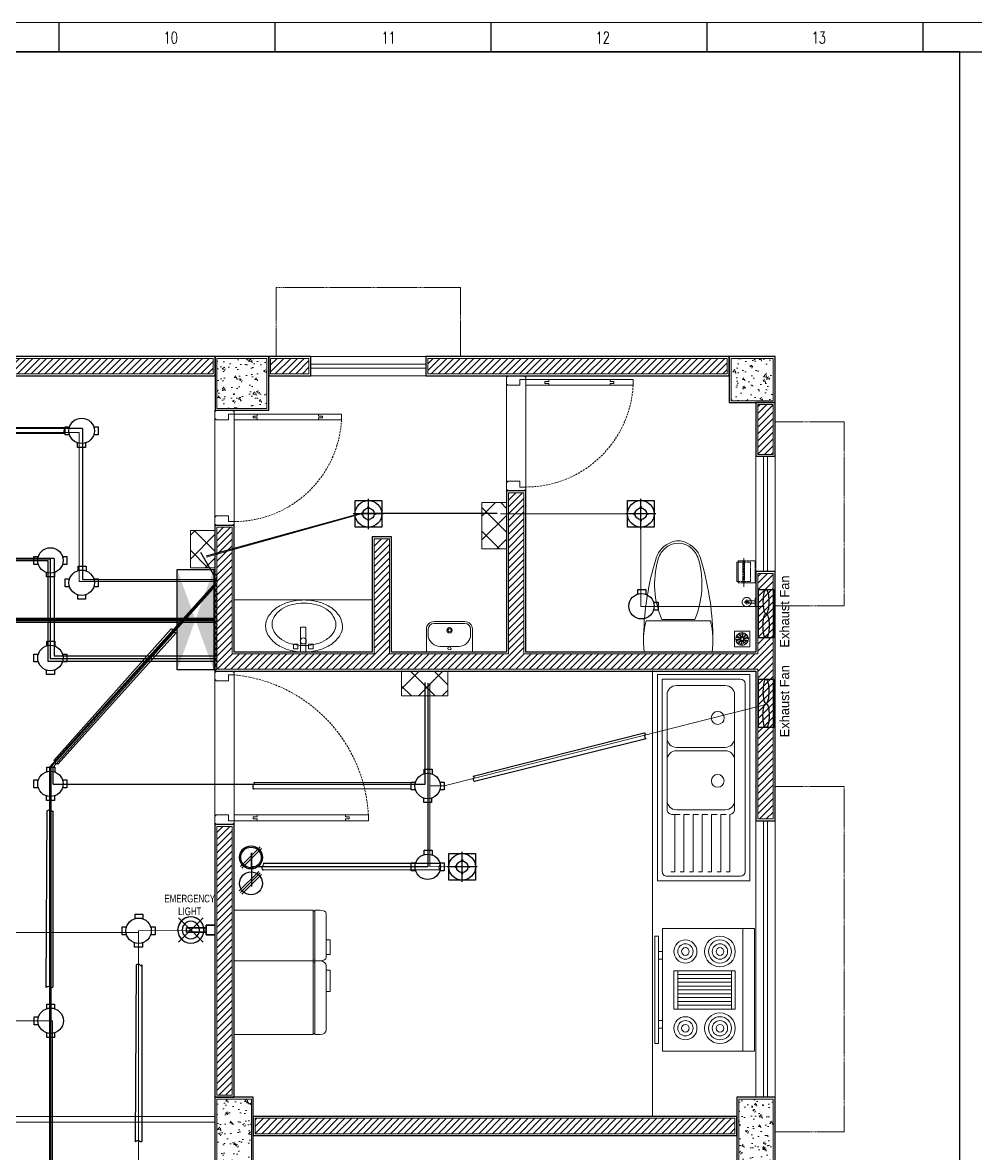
# Model space of a CAD drawing. Header units: inches. Extents: x 255 to 1155, y -3 to 634.
# Drawn here: x 751.8 to 1000.1, y 339 to 633.7 of the extents above; entities that cross this region are included whole.
import ezdxf

# ---------------------------------------------------------------- set-up
doc = ezdxf.new("R2010")
doc.units = ezdxf.units.IN
doc.header["$MEASUREMENT"] = 0
for name, pattern in [('CENTER', [2, 1.25, -0.25, 0.25, -0.25]), ('DASH', [0.35, 0.25, -0.1]), ('DASHED', [0.75, 0.5, -0.25])]:
    doc.linetypes.add(name, pattern=pattern)
doc.layers.get('Defpoints').update_dxf_attribs({"lineweight": 0})
for name, color, linetype in [('Cables', 7, 'Continuous'), ('COLLUM', 1, 'Continuous'), ('Exhaust Fans', 7, 'Continuous'), ('Layer 1', 7, 'Continuous'), ('Lights', 7, 'Continuous'), ('Panels', 1, 'Continuous'), ('Plant Layout', 7, 'Continuous'), ('Sockets', 7, 'Continuous'), ('TEG BORDER', 7, 'Continuous'), ('wall 05', 252, 'Continuous')]:
    doc.layers.add(name, color=color, linetype=linetype)
for name, color, linetype, lineweight in [('DOOR', 115, 'Continuous', 15), ('DOOR_GLASS', 144, 'Continuous', 15), ('Glass', 5, 'Continuous', 9), ('HACTH', 8, 'Continuous', 9), ('I-WC----EXST', 7, 'Continuous', 15), ('I-WC----N', 7, 'Continuous', 15), ('Plaster Line', 252, 'Continuous', 15), ('Sunshed', 5, 'Continuous', 15), ('Switchboard', 30, 'Continuous', 13), ('Text', 252, 'Continuous', 15), ('WINDOW', 140, 'Continuous', 9)]:
    doc.layers.add(name, color=color, linetype=linetype, lineweight=lineweight)
doc.styles.get("Standard").update_dxf_attribs({"font": 'arial.ttf'})
doc.styles.add('Swiss721', font='swisscl.ttf')
doc.styles.add('TEG BORDER', font='txt_qlt.shx', dxfattribs={"width": 0.7, "bigfont": 'hztxt.shx'})
doc.styles.add('XREF-GROUND-A1$0$ATTR', font='romans.shx', dxfattribs={"width": 0.8, "height": 1.2})
pattern_1 = [(50, (-410151.2946, -241873.729), (5.37945137, -0.470641012), [0.5625, -6.1875]), (355, (-410151.2946, -241873.729), (-1.040635, 5.641441), [0.45, -4.95]), (100.4514, (-410150.8463, -241873.7683), (4.338820363, 5.170796565), [0.478051425, -5.25856584]), (46.1842, (-410151.2946, -241872.229), (8.004307865, -1.24139261), [0.84375, -9.28125]), (96.6356, (-410150.6275, -241872.3326), (7.00997029, 7.30588403), [0.71707716, -7.8878475]), (351.1842, (-410151.2946, -241872.229), (7.00996459, 7.3058895), [0.675, -7.425]), (21, (-410150.5446, -241872.604), (4.47680289, -3.01964168), [0.5625, -6.1875]), (326, (-410150.5446, -241872.604), (1.82486499, 5.43862534), [0.45, -4.95]), (71.4514, (-410150.1715, -241872.856), (6.301669714, 2.418978725), [0.478051425, -5.25856584]), (37.5, (-410151.2946, -241873.7291), (0.091198915, 2.496703904), [0, -4.89, 0, -5.025, 0, -4.96875]), (7.5, (-410151.2946, -241873.729), (1.973021531, 2.958087839), [0, -2.865, 0, -4.7775, 0, -1.89375]), (327.5, (-410152.967, -241873.7291), (4.003668271, -0.169161538), [0, -1.875, 0, -5.85, 0, -7.7625]), (317.5, (-410153.717, -241873.729), (4.37389627, 0.750787367), [0, -2.4375, 0, -3.885, 0, -5.5125])]
pattern_2 = [(45, (-410151.2946, -241873.7291), (-0.8838834765, 0.8838834765), [])]

# ---------------------------------------------------------------- blocks, each defined once
blk = doc.blocks.new('252 BORDER A2')
for p, q in [((334.12, 420), (334.12, 415)), ((371.25, 420), (371.25, 415)), ((408.37, 420), (408.37, 415)), ((445.5, 420), (445.5, 415)), ((482.62, 420), (482.62, 415))]:
    blk.add_line(p, q)
at = {"linetype": 'Continuous'}
blk.add_line((489, 415), (5, 415), dxfattribs=at)
at = {"color": 5, "lineweight": 15}
blk.add_lwpolyline([(0, 420), (594, 420), (594, 0), (0, 0)], close=True, dxfattribs=at)
blk.add_lwpolyline([(5, 415), (589, 415), (589, 5), (5, 5)], close=True)
at = {"layer": 'TEG BORDER'}
blk.add_line((489, 116), (489, 415), dxfattribs=at)
at = {"char_height": 2, "width": 2, "attachment_point": 1, "style": 'TEG BORDER'}
for s, insert in [('\\pi2.2204e-016;10', (352.17, 418.41)), ('\\pi0.3;11', (389.3, 418.41)), ('\\pi2.2204e-016;12', (426.42, 418.41)), ('\\pi2.2204e-016;13', (463.55, 418.41))]:
    blk.add_mtext(s, dxfattribs=dict(at, insert=insert))
blk = doc.blocks.new('XREF-GROUND-A1$0$Oven-P-01')
for p, q in [((0, 525), (800, 525)), ((275, 450), (525, 450)), ((300, 100), (300, 450)), ((325, 450), (325, 100)), ((350, 100), (350, 450)), ((375, 450), (375, 100)), ((400, 100), (400, 450)), ((425, 450), (425, 100)), ((450, 100), (450, 450)), ((475, 450), (475, 100)), ((500, 100), (500, 450)), ((525, 100), (275, 100)), ((150, 0), (150, -25)), ((200, -25), (200, 0)), ((600, -25), (600, 0)), ((650, 0), (650, -25))]:
    blk.add_line(p, q)
for points in [[(0, 0), (0, 600), (800, 600), (800, 0)], [(275, 75), (275, 475), (525, 475), (525, 75)], [(50, -50), (50, -25), (750, -25), (750, -50)]]:
    blk.add_lwpolyline(points, close=True)
for centre, radius in [((150, 375), 100), ((150, 375), 75), ((650, 375), 100), ((650, 375), 75), ((150, 375), 50), ((150, 375), 25), ((650, 375), 50), ((650, 375), 25), ((150, 150), 75), ((650, 150), 75), ((150, 150), 50), ((150, 150), 25), ((650, 150), 50), ((650, 150), 25)]:
    blk.add_circle(centre, radius)
at = {"style": 'XREF-GROUND-A1$0$ATTR', "width": 0.8, "flags": 9}
blk.add_attdef('ESTCODE', (0, 600), '', height=0.2, dxfattribs=at)
blk = doc.blocks.new('XREF-GROUND-A1$0$Sink-Basin-P-03')
for p, q in [((95, 600), (95, 0)), ((1440, 600), (95, 600)), ((1440, 600), (1440, 0)), ((125, 540), (125, 30)), ((1380, 570), (155, 570)), ((1410, 540), (1410, 60)), ((976.5, 501), (227.6, 501)), ((1380, 471), (1006.5, 471)), ((1006.5, 447), (1006.5, 411)), ((1380, 471), (1380, 447)), ((167.6, 441), (167.6, 121.9)), ((570.2, 441), (570.2, 121.9)), ((592.3, 441), (592.3, 121.9)), ((976.5, 441), (976.5, 121.9)), ((1380, 411), (1006.5, 411)), ((1006.5, 387), (1006.5, 351)), ((1380, 411), (1380, 387)), ((1380, 351), (1006.5, 351)), ((1006.5, 327), (1006.5, 291)), ((1380, 351), (1380, 327)), ((1380, 291), (1006.5, 291)), ((1006.5, 267), (1006.5, 231)), ((1380, 231), (1006.5, 231)), ((1380, 291), (1380, 267)), ((1380, 231), (1380, 207)), ((1006.5, 207), (1006.5, 171)), ((1380, 171), (1006.5, 171)), ((1380, 171), (1380, 147)), ((1006.5, 147), (1006.5, 111)), ((1380, 111), (1006.5, 111)), ((1006.5, 109.9), (1006.5, 91.9)), ((1380, 111), (1380, 87)), ((95, 0), (1440, 0)), ((125, 30), (1380, 30)), ((227.6, 61.9), (976.5, 61.9))]:
    blk.add_line(p, q)
for centre, radius in [((378.7, 391.4), 42.6), ((788.4, 391.4), 41.5)]:
    blk.add_circle(centre, radius)
for centre, radius, start, end in [((155, 540), 30, 90, 180), ((1380, 540), 30, 0, 90), ((227.6, 441), 60, 90, 180), ((510.2, 441), 60, 0, 90), ((652.3, 441), 60, 90, 180), ((916.5, 441), 60, 0, 90), ((976.5, 471), 30, 0, 90), ((227.6, 121.9), 60, 180, 270), ((510.2, 121.9), 60, 270, 0), ((652.3, 121.9), 60, 180, 270), ((916.5, 121.9), 60, 270, 0), ((976.5, 91.9), 30, 270, 0), ((1380, 60), 30, 270, 0)]:
    blk.add_arc(centre, radius, start, end)
blk = doc.blocks.new('XREF-GROUND-A1$0$Refrigrator-P-02')
for p, q in [((600, 0), (0, 0)), ((0, 0), (0, -515)), ((600, -515), (600, 0)), ((0, -515), (600, -515)), ((10, -515), (10, -525)), ((590, -515), (590, -525)), ((0, -525), (600, -525)), ((0, -525), (0, -560)), ((600, -560), (600, -525)), ((40, -600), (560, -600)), ((75, -600), (75, -625)), ((75, -625), (200, -625)), ((200, -625), (250, -625)), ((250, -625), (250, -600))]:
    blk.add_line(p, q)
for centre, start, end in [((40, -560), 180, 270), ((560, -560), 270, 0)]:
    blk.add_arc(centre, 40, start, end)
blk = doc.blocks.new('$plan$00000388')
for p, q in [((-202.5, -209.5), (-202.5, 209.5)), ((0, -220.8), (0, 220.8)), ((-211.8, 107.7), (-211.8, -107.7))]:
    blk.add_line(p, q)
blk.add_lwpolyline([(-202.5, -209.5), (-151.6, -220.9), (-102.2, -226.4), (-50.2, -226.4), (0, -220.8)])
for centre, radius, start, end in [((-70.5, -1596.9), 1822.9, 91.22237, 107.24774), ((-76.2, -236.2), 463.3, 97.73995, 105.82198), ((-76.2, -236.2), 463.3, 80.53768, 97.73995), ((-443.4, -448.2), 602.2, 67.37374, 104.77857), ((-562.5, -12.2), 163.6, 107.24774, 159.54761), ((-580.4, 0), 128.7, 136.85426, 223.14574), ((-555.5, -23.3), 162.7, 104.77857, 136.85426), ((-595.2, 0), 128.7, 159.54761, 200.45239), ((-562.5, 12.2), 163.6, 200.45239, 252.75226), ((-555.5, 23.3), 162.7, 223.14574, 255.22143), ((-70.5, 1596.9), 1822.9, 252.75226, 268.77763), ((-443.4, 448.2), 602.2, 255.22143, 292.62626)]:
    blk.add_arc(centre, radius, start, end)
blk = doc.blocks.new('h')
at = {"layer": 'I-WC----N', "color": 252, "linetype": 'CENTER', "ltscale": 0.2}
for p, q in [((544280.5, -25819.8), (544314.2, -25819.8)), ((544297.4, -25836.8), (544297.4, -25800.9))]:
    blk.add_line(p, q, dxfattribs=at)
at = {"layer": 'I-WC----N'}
blk.add_lwpolyline([(544273, -25759.8), (544321, -25759.8), (544321, -25764.8), (544273, -25764.8)], close=True, dxfattribs=at)
blk.add_lwpolyline([(544289, -25813.8), (544289, -25764.8), (544305, -25764.8), (544305, -25813.8)], dxfattribs=at)
at = {"layer": 'I-WC----N', "linetype": 'DASH', "ltscale": 5}
blk.add_circle((544297.4, -25819.8), 30, dxfattribs=at)
at = {"layer": 'I-WC----N'}
for centre, radius in [((544297, -25819.8), 10), ((544297.4, -25819.8), 5)]:
    blk.add_circle(centre, radius, dxfattribs=at)
blk = doc.blocks.new('typical king$0$5767 PAPER HOLDER')
at = {"color": 0, "linetype": 'CENTER', "lineweight": -2, "ltscale": 0.5}
blk.add_line((80, 97.5), (80, -92.5), dxfattribs=at)
at = {"color": 0, "linetype": 'DASHED', "lineweight": -2, "ltscale": 10, "flags": 128}
for points in [[(5, 52.5), (0, 52.5), (0, -52.5), (5, -52.5)], [(97, 72.5), (5, 72.5), (5, -72.5), (100, -72.5)]]:
    blk.add_lwpolyline(points, dxfattribs=at)
at = {"color": 0, "linetype": 'DASHED', "lineweight": -2, "ltscale": 10}
blk.add_lwpolyline([(100, -62.5), (35, -62.5), (35, 62.5), (97, 62.5)], dxfattribs=at)
blk.add_lwpolyline([(75, -72.5), (85, -72.5), (85, 72.5), (75, 72.5)], close=True, dxfattribs=at)
at = {"color": 0, "linetype": 'ByBlock', "lineweight": -2, "flags": 128}
blk.add_lwpolyline([(100, -72.5), (115, -72.5), (115, 72.5), (100, 72.5)], dxfattribs=at)
at = {"color": 0, "linetype": 'ByBlock', "lineweight": -2}
blk.add_lwpolyline([(100, 62.5), (125, 62.5), (125, -62.5), (100, -62.5)], dxfattribs=at)
blk = doc.blocks.new('floor drain 01')
at = {"color": 0}
blk.add_lwpolyline([(-10, -10), (90, -10), (90, 90), (-10, 90)], close=True, dxfattribs=at)
for points in [[(34.8, 77.8, 0.191053), (32, 71.8, 0.194336), (34.6, 63.4, -0.272606), (36.5, 54.8, 1.040732), (40.4, 53.4, 0.091346), (40.8, 55, 0.160783), (39.1, 63.7, -0.323658), (40.7, 72.4, 0.91079)], [(2.5, 46.7, 0.191053), (7.2, 42.2, 0.194336), (16.1, 42.1, -0.272606), (24.9, 41.2, 1.040732), (27.4, 44.5, 0.091346), (26, 45.4, 0.160783), (17.2, 46.5, -0.323658), (9.4, 50.7, 0.91079)], [(5.7, 23.4, 0.191053), (12.2, 22.5, 0.194336), (19.4, 27.7, -0.272606), (27, 32.1, 1.040732), (27.2, 36.2, 0.091346), (25.5, 36.1, 0.160783), (17.7, 31.8, -0.323658), (9, 30.7, 0.91079)], [(13.6, 67.5, 0.191053), (14.8, 61, 0.194336), (21.9, 55.7, -0.272606), (28.5, 49.9, 1.040732), (32.5, 51, 0.091346), (31.8, 52.6, 0.160783), (25.3, 58.6, -0.323658), (21.5, 66.6, 0.91079)], [(22, 6.4, 0.191053), (27.8, 9.5, 0.194336), (30.6, 17.9, -0.272606), (34.1, 26, 1.040732), (31.8, 29.4, 0.091346), (30.6, 28.4, 0.160783), (26.8, 20.3, -0.323658), (20.4, 14.2, 0.91079)], [(45.2, 2.2, 0.191053), (48, 8.2, 0.194336), (45.4, 16.6, -0.272606), (43.5, 25.2, 1.040732), (39.6, 26.6, 0.091346), (39.2, 25, 0.160783), (40.9, 16.3, -0.323658), (39.3, 7.6, 0.91079)], [(58, 73.6, 0.191053), (52.2, 70.5, 0.194336), (49.4, 62.1, -0.272606), (45.9, 54, 1.040732), (48.2, 50.6, 0.091346), (49.4, 51.6, 0.160783), (53.2, 59.7, -0.323658), (59.6, 65.8, 0.91079)], [(66.4, 12.5, 0.191053), (65.2, 19, 0.194336), (58.1, 24.3, -0.272606), (51.5, 30.1, 1.040732), (47.5, 29, 0.091346), (48.2, 27.4, 0.160783), (54.7, 21.4, -0.323658), (58.5, 13.4, 0.91079)], [(74.3, 56.6, 0.191053), (67.8, 57.5, 0.194336), (60.6, 52.3, -0.272606), (53, 47.9, 1.040732), (52.8, 43.8, 0.091346), (54.5, 43.9, 0.160783), (62.3, 48.2, -0.323658), (71, 49.3, 0.91079)], [(77.5, 33.3, 0.191053), (72.8, 37.8, 0.194336), (63.9, 37.9, -0.272606), (55.1, 38.8, 1.040732), (52.6, 35.5, 0.091346), (54, 34.6, 0.160783), (62.8, 33.5, -0.323658), (70.6, 29.3, 0.91079)]]:
    blk.add_lwpolyline(points, format="xyb", close=True, dxfattribs=at)
for centre, radius in [((40, 40), 41.7), ((31.9, 45.2), 1.83), ((32.5, 33.9), 1.83), ((42.5, 49.3), 1.83), ((43.5, 31), 1.83), ((49.6, 40.5), 1.83)]:
    blk.add_circle(centre, radius, dxfattribs=at)
blk = doc.blocks.new('HANDWASH-02-PLAN')
at = {"layer": 'I-WC----N', "color": 2}
for points in [[(5.1, 0, 0.068513), (104.4, 13.6, 0.080648), (181.8, 49.6, 0.107051), (241.7, 112.3, 0.160603), (255.1, 169.3, 0.138041), (237.9, 230.4, 0.107051), (181.8, 289.1, 0.080648), (104.4, 325, 0.068513), (5.1, 338.7, 0.068513), (-94.2, 325, 0.080648), (-171.6, 289.1, 0.107051), (-227.7, 230.4, 0.138041), (-244.8, 169.3, 0.138041), (-227.7, 108.3, 0.107051), (-171.6, 49.6, 0.080648), (-94.2, 13.6, 0.068513)], [(5.1, 41.5, 0.067522), (87.7, 52.7, 0.079863), (151.9, 82.1, 0.107115), (201.7, 133.5, 0.162551), (212.8, 180.1, 0.139778), (198.6, 229.9, 0.107115), (151.9, 278.1, 0.079863), (87.7, 307.5, 0.067522), (5.1, 318.7, 0.067522), (-77.5, 307.5, 0.079863), (-141.7, 278.1, 0.107115), (-188.3, 229.9, 0.139778), (-202.5, 180.1, 0.139778), (-188.3, 130.3, 0.107115), (-141.7, 82.1, 0.079863), (-77.5, 52.7, 0.067522)]]:
    blk.add_lwpolyline(points, format="xyb", close=True, dxfattribs=at)
blk.add_circle((0, 72.3), 20, dxfattribs=at)
blk = doc.blocks.new('A$C01EB0BB3')
at = {"layer": 'I-WC----N', "color": 250, "ltscale": 0.5}
for points in [[(9.08, 6.42), (9.08, 0), (10.51, 0), (10.51, 6.42)], [(8.43, 2.06), (8.43, 0.85), (7.23, 0.85), (7.23, 2.06)], [(11.15, 2.06), (11.15, 0.85), (12.36, 0.85), (12.36, 2.06)]]:
    blk.add_lwpolyline(points, close=True, dxfattribs=at)
at = {"layer": 'I-WC----N', "color": 2, "xscale": 0.03999999999359716, "yscale": 0.03999999999359716, "zscale": 0.03999999999359716}
blk.add_blockref('HANDWASH-02-PLAN', (9.79, 0), dxfattribs=at)
blk = doc.blocks.new('A$C5AAA0143')
at = {"layer": 'Defpoints'}
for points in [[(-39.75, 5), (-40, 5), (-40, 4.75), (-39.75, 4.75)], [(0, 5), (-0.25, 5), (-0.25, 4.75), (0, 4.75)], [(-39.75, 0.25), (-40, 0.25), (-40, 0), (-39.75, 0)], [(0, 0.25), (-0.25, 0.25), (-0.25, 0), (0, 0)]]:
    blk.add_lwpolyline(points, close=True, dxfattribs=at)
at = {"layer": 'DOOR'}
for points in [[(-1.75, 10), (-2, 10), (-2, 11), (-2.5, 11), (-2.5, 5), (-1, 5), (-1, 11), (-1.5, 11), (-1.5, 10), (-1.75, 10), (-1.5, 10), (-1.5, 11), (-1, 11), (-1, 33.99), (-1.5, 33.99), (-1.5, 34.99), (-2, 34.99), (-2, 33.99), (-2.5, 33.99), (-2.5, 11), (-2.5, 39.99), (-1, 39.99), (-1, 33.99)], [(-39, 5), (-39, 3.5), (-37.5, 3.5), (-37.5, 0.25), (-37.75, 0.25), (-37.75, 0), (-39.75, 0), (-39.75, 0.25), (-40, 0.25), (-40, 4.75), (-39.75, 4.75), (-39.75, 5), (-39, 5)], [(-1, 5), (-1, 3.5), (-2.5, 3.5), (-2.5, 0.25), (-2.25, 0.25), (-2.25, 0), (-0.25, 0), (-0.25, 0.25), (0, 0.25), (0, 4.75), (-0.25, 4.75), (-0.25, 5), (-1, 5)]]:
    blk.add_lwpolyline(points, dxfattribs=at)
at = {"layer": 'DOOR', "linetype": 'DASHED', "lineweight": 0}
blk.add_arc((-0.49, 1.36), 38.68, 92.9729, 174.603, dxfattribs=at)
at = {"layer": 'HACTH', "lineweight": 0, "ltscale": 10}
for p, q in [((-1.5, 5), (-39, 5)), ((-2.25, 0), (-37.75, 0))]:
    blk.add_line(p, q, dxfattribs=at)
blk = doc.blocks.new('A$C4F64215B')
at = {"layer": 'Defpoints'}
for points in [[(0, 5), (0.25, 5), (0.25, 4.75), (0, 4.75)], [(29.75, 5), (30, 5), (30, 4.75), (29.75, 4.75)], [(0, 0.25), (0.25, 0.25), (0.25, 0), (0, 0)], [(29.75, 0.25), (30, 0.25), (30, 0), (29.75, 0)]]:
    blk.add_lwpolyline(points, close=True, dxfattribs=at)
at = {"layer": 'DOOR'}
for points in [[(1.75, 10), (2, 10), (2, 11), (2.5, 11), (2.5, 5), (1, 5), (1, 11), (1.5, 11), (1.5, 10), (1.75, 10), (1.5, 10), (1.5, 11), (1, 11), (1, 27), (1.5, 27), (1.5, 28), (2, 28), (2, 27), (2.5, 27), (2.5, 11), (2.5, 33), (1, 33), (1, 27)], [(1, 5), (1, 3.5), (2.5, 3.5), (2.5, 0.25), (2.25, 0.25), (2.25, 0), (0.25, 0), (0.25, 0.25), (0, 0.25), (0, 4.75), (0.25, 4.75), (0.25, 5), (1, 5)], [(29, 5), (29, 3.5), (27.5, 3.5), (27.5, 0.25), (27.75, 0.25), (27.75, 0), (29.75, 0), (29.75, 0.25), (30, 0.25), (30, 4.75), (29.75, 4.75), (29.75, 5), (29, 5)]]:
    blk.add_lwpolyline(points, dxfattribs=at)
at = {"layer": 'DOOR', "linetype": 'DASHED', "lineweight": 0}
blk.add_arc((0.93, 4.97), 28.07, 0.0597, 86.7872, dxfattribs=at)
at = {"layer": 'HACTH', "lineweight": 0, "ltscale": 10}
for p, q in [((1.5, 5), (29, 5)), ((2.25, 0), (27.75, 0))]:
    blk.add_line(p, q, dxfattribs=at)

msp = doc.modelspace()

# ---------------------------------------------------------------- hatches: boundary and pattern name
at = {"layer": 'HACTH'}
h = msp.add_hatch(dxfattribs=at)
h.set_pattern_fill('ANSI31', color=256, scale=10, style=0)
h.set_pattern_definition(pattern_2)
h.paths.add_polyline_path([(826.39, 542.15), (826.39, 546.15), (816.41, 546.15), (816.41, 542.15)])
h.paths.add_polyline_path([(688.39, 546.15), (688.39, 542.15), (801.41, 542.15), (801.41, 546.15)])
h = msp.add_hatch(dxfattribs=at)
h.set_pattern_fill('AR-CONC', color=256, scale=0.75, style=0)
h.set_pattern_definition(pattern_1)
h.paths.add_polyline_path([(815.41, 533.15), (815.41, 546.15), (802.41, 546.15), (802.41, 533.15)])
h = msp.add_hatch(dxfattribs=at)
h.set_pattern_fill('ANSI31', color=256, scale=10, style=0)
h.set_pattern_definition(pattern_2)
h.paths.add_polyline_path([(943.39, 521.15), (947.39, 521.15), (947.39, 534.15), (943.39, 534.15)])
h.paths.add_polyline_path([(857.39, 546.15), (857.39, 542.15), (935.39, 542.15), (935.39, 546.15)])
h = msp.add_hatch(dxfattribs=at)
h.set_pattern_fill('AR-CONC', color=256, scale=0.75, style=0)
h.set_pattern_definition(pattern_1)
h.paths.add_polyline_path([(936.39, 535.15), (947.39, 535.15), (947.39, 546.15), (936.39, 546.15)])
h = msp.add_hatch(dxfattribs=at)
h.set_pattern_fill('ANSI31', color=256, scale=10, style=0)
h.set_pattern_definition(pattern_2)
h.paths.add_polyline_path([(812.39, 348.15), (812.39, 344.15), (937.39, 344.15), (937.39, 348.15)])
h.paths.add_polyline_path([(802.39, 354.15), (806.39, 354.15), (806.39, 424.19), (802.39, 424.19)])
h.paths.add_polyline_path([(943.39, 426.15), (947.39, 426.15), (947.39, 490.15), (943.39, 490.15), (943.39, 469.15), (882.39, 469.15), (882.39, 511.15), (878.39, 511.15), (878.39, 469.15), (847.39, 469.15), (847.39, 499.15), (843.39, 499.15), (843.39, 469.15), (806.39, 469.15), (806.39, 502.15), (802.39, 502.15), (802.39, 465.15), (943.39, 465.15)])
h = msp.add_hatch(dxfattribs=at)
h.set_pattern_fill('AR-CONC', color=256, scale=0.75, style=0)
h.set_pattern_definition(pattern_1)
h.paths.add_polyline_path([(802.39, 334.15), (811.39, 334.15), (811.39, 353.15), (802.39, 353.15)])
h = msp.add_hatch(dxfattribs=at)
h.set_pattern_fill('AR-CONC', color=256, scale=0.75, style=0)
h.set_pattern_definition(pattern_1)
h.paths.add_polyline_path([(938.39, 334.15), (947.39, 334.15), (947.39, 353.15), (938.39, 353.15)])
at = {"layer": 'Panels'}
h = msp.add_hatch(color=256, dxfattribs=at)
h.dxf.hatch_style = 1
h.paths.add_polyline_path([(796.8, 478.08), (792.04, 491.17), (792.04, 464.98)])
h.paths.add_polyline_path([(801.56, 491.17), (796.8, 478.08), (801.56, 464.98)])
at = {"layer": 'Switchboard'}
h = msp.add_hatch(dxfattribs=at)
h.set_pattern_fill('ANSI37', color=256, scale=35, angle=90)
h.set_pattern_definition([(135, (1324.275, 233.942), (-3.093592, -3.093592), []), (225, (1324.275, 233.942), (3.093592, -3.093592), [])])
h.paths.add_polyline_path([(877.89, 508.6), (871.48, 508.6), (871.48, 496.54), (877.89, 496.54)])
h = msp.add_hatch(dxfattribs=at)
h.set_pattern_fill('ANSI37', color=256, scale=35, angle=90)
h.set_pattern_definition([(135, (1248.275, 228.9694), (-3.093592, -3.093592), []), (225, (1248.275, 228.9694), (3.093592, -3.093592), [])])
h.paths.add_polyline_path([(801.89, 501.35), (795.48, 501.35), (795.48, 491.57), (801.89, 491.57)])
h = msp.add_hatch(dxfattribs=at)
h.set_pattern_fill('ANSI37', color=256, scale=35)
h.set_pattern_definition([(45, (587.953, 11.859), (-3.093592, 3.093592), []), (135, (587.953, 11.859), (-3.093592, -3.093592), [])])
h.paths.add_polyline_path([(862.61, 458.24), (862.61, 464.65), (850.55, 464.65), (850.55, 458.24)])

# ---------------------------------------------------------------- linework, layer by layer
at = {"color": 1}
for p, q in [((767.38, 527.93), (705.26, 527.93)), ((767.38, 527.93), (767.38, 488.55)), ((799.68, 494.72), (840.05, 505.82)), ((840.05, 505.82), (875.43, 505.82)), ((801.89, 489.23), (798.23, 495.56)), ((746.03, 493.53), (758.37, 493.53)), ((758.37, 493.53), (758.37, 467.3)), ((759.08, 439.64), (802.1, 487.33)), ((759.71, 439.64), (802.1, 487.03)), ((767.38, 488.55), (802.05, 488.55)), ((802.07, 478.4), (494.67, 478.4)), ((802.07, 478.12), (534.34, 478.12)), ((802.07, 477.74), (535.32, 477.74)), ((758.37, 467.3), (802.04, 467.3)), ((856.71, 435.25), (856.71, 461.72)), ((857.35, 461.57), (857.35, 413.68)), ((759.08, 439.64), (759.08, 206.26)), ((759.71, 435.25), (759.71, 439.64)), ((759.71, 435.25), (856.71, 435.25)), ((811.43, 417.34), (811.43, 408.54)), ((857.35, 413.68), (811.43, 413.68))]:
    msp.add_line(p, q, dxfattribs=at)
for p, q in [((762.84, 526.26), (762.84, 528.32)), ((762.84, 528.32), (764.01, 528.32)), ((770.3, 528.32), (771.47, 528.32)), ((771.47, 528.32), (771.47, 526.26)), ((764.01, 526.26), (762.84, 526.26)), ((771.47, 526.26), (770.3, 526.26)), ((766.11, 522.98), (766.11, 524.15)), ((768.18, 522.98), (766.11, 522.98)), ((768.18, 524.15), (768.18, 522.98)), ((754.7, 492.49), (754.7, 494.56)), ((754.7, 494.56), (755.87, 494.56)), ((755.87, 492.49), (754.7, 492.49)), ((762.16, 494.56), (763.33, 494.56)), ((763.33, 492.49), (762.16, 492.49)), ((763.33, 494.56), (763.33, 492.49)), ((757.98, 489.21), (757.98, 490.38)), ((760.04, 489.21), (757.98, 489.21)), ((760.04, 490.38), (760.04, 489.21)), ((766.23, 490.87), (766.23, 492.04)), ((766.23, 492.04), (768.29, 492.04)), ((768.29, 492.04), (768.29, 490.81)), ((762.85, 486.67), (762.85, 488.73)), ((762.85, 488.73), (764.02, 488.73)), ((764.02, 486.67), (762.85, 486.67)), ((770.31, 488.73), (771.48, 488.73)), ((771.48, 486.67), (770.31, 486.67)), ((771.48, 488.73), (771.48, 486.67)), ((766.12, 483.39), (766.12, 484.56)), ((768.19, 483.39), (766.12, 483.39)), ((768.19, 484.56), (768.19, 483.39)), ((912.13, 484.77), (912.13, 485.94)), ((912.13, 485.94), (914.19, 485.94)), ((914.19, 485.94), (914.2, 484.7)), ((916.21, 482.62), (917.38, 482.62)), ((917.38, 480.56), (916.21, 480.56)), ((917.38, 482.62), (917.38, 480.56)), ((758.08, 471.28), (758.08, 472.45)), ((758.08, 472.45), (760.14, 472.45)), ((760.14, 472.45), (760.15, 471.21)), ((754.7, 467.07), (754.7, 469.13)), ((754.7, 469.13), (755.87, 469.13)), ((762.16, 469.13), (763.33, 469.13)), ((763.33, 469.13), (763.33, 467.07)), ((755.87, 467.07), (754.7, 467.07)), ((763.33, 467.07), (762.16, 467.07)), ((757.98, 463.79), (757.98, 464.96)), ((760.04, 463.79), (757.98, 463.79)), ((760.04, 464.96), (760.04, 463.79)), ((758.08, 438.47), (758.08, 439.64)), ((758.08, 439.64), (760.14, 439.64)), ((760.14, 439.64), (760.15, 438.41)), ((856.41, 437.92), (856.41, 439.09)), ((856.41, 439.09), (858.47, 439.09)), ((858.47, 439.09), (858.48, 437.86)), ((754.7, 434.27), (754.7, 436.33)), ((754.7, 436.33), (755.87, 436.33)), ((762.16, 436.33), (763.33, 436.33)), ((763.33, 436.33), (763.33, 434.27)), ((755.87, 434.27), (754.7, 434.27)), ((763.33, 434.27), (762.16, 434.27)), ((853.03, 433.71), (853.03, 435.78)), ((853.03, 435.78), (854.2, 435.78)), ((854.2, 433.71), (853.03, 433.71)), ((860.49, 435.78), (861.66, 435.78)), ((861.66, 433.71), (860.49, 433.71)), ((861.66, 435.78), (861.66, 433.71)), ((757.98, 430.99), (757.98, 432.16)), ((760.04, 430.99), (757.98, 430.99)), ((760.04, 432.16), (760.04, 430.99)), ((856.31, 430.44), (856.31, 431.61)), ((858.37, 430.44), (856.31, 430.44)), ((858.37, 431.61), (858.37, 430.44)), ((811.43, 413.68), (811.43, 417.34)), ((856.42, 416.86), (856.42, 418.03)), ((856.42, 418.03), (858.48, 418.03)), ((858.48, 418.03), (858.49, 416.79)), ((853.04, 412.65), (853.04, 414.72)), ((853.04, 414.72), (854.21, 414.72)), ((854.21, 412.65), (853.04, 412.65)), ((860.5, 414.72), (861.67, 414.72)), ((861.67, 412.65), (860.5, 412.65)), ((861.67, 414.72), (861.67, 412.65)), ((781.06, 400.2), (781.06, 401.37)), ((781.06, 401.37), (783.13, 401.37)), ((783.13, 401.37), (783.13, 400.13)), ((777.69, 395.99), (777.69, 398.06)), ((777.69, 398.06), (778.86, 398.06)), ((785.14, 398.06), (786.31, 398.06)), ((786.31, 398.06), (786.31, 395.99)), ((778.86, 395.99), (777.69, 395.99)), ((786.31, 395.99), (785.14, 395.99)), ((780.96, 392.71), (780.96, 393.88)), ((783.03, 392.71), (780.96, 392.71)), ((783.03, 393.88), (783.03, 392.71)), ((758.05, 376.7), (758.05, 377.87)), ((758.05, 377.87), (760.11, 377.87)), ((760.11, 377.87), (760.11, 376.7)), ((754.77, 372.53), (754.77, 374.6)), ((754.77, 374.6), (755.94, 374.6)), ((755.94, 372.53), (754.77, 372.53)), ((758.05, 369.25), (758.05, 370.42)), ((760.11, 369.25), (758.05, 369.25)), ((760.11, 370.42), (760.11, 369.25))]:
    msp.add_line(p, q)
at = {"color": 5, "lineweight": 20}
for p, q in [((727.68, 526.85), (766.52, 526.85)), ((766.52, 526.85), (766.52, 488.07)), ((766.52, 488.07), (802.1, 488.07)), ((652.59, 373.57), (759.54, 373.57)), ((759.54, 373.57), (759.54, 133.45))]:
    msp.add_line(p, q, dxfattribs=at)
at = {"color": 149, "lineweight": 20}
for p, q in [((782, 396.6), (506.03, 396.6)), ((782, 397.02), (795.61, 397.22)), ((782, 292.5), (782, 397.02))]:
    msp.add_line(p, q, dxfattribs=at)
for points in [[(762.66, 528.13, -0.56347), (762.66, 527.62, 0.367924), (762.73, 526.52), (716.65, 526.73, -0.456322), (716.66, 527.62, 0.605884), (716.66, 528.14)], [(790.5, 475.73, -0.56347), (790.88, 475.4, 0.354322), (791.8, 474.67), (760.93, 440.47, -0.456322), (760.26, 441.07, 0.605884), (759.87, 441.41)], [(913.8, 448.62, -0.56347), (913.92, 448.13, 0.354322), (914.29, 447.01), (869.55, 435.96, -0.456322), (869.34, 436.83, 0.605884), (869.21, 437.33)], [(759.6, 382.31, -0.56347), (759.1, 382.31, 0.354322), (757.92, 382.23), (758.2, 428.31, -0.456322), (759.1, 428.31, 0.605884), (759.62, 428.31)], [(860.45, 414.61, -0.56347), (860.45, 414.1, 0.354322), (860.53, 412.93), (814.45, 412.8, -0.345374), (814.45, 414.1, 0.605884), (814.45, 414.63)], [(782.85, 342.13, -0.56347), (782.35, 342.13, 0.354322), (781.17, 342.05), (781.45, 388.13, -0.456322), (782.35, 388.13, 0.605884), (782.87, 388.13)]]:
    msp.add_lwpolyline(points, format="xyb", close=True)
for points in [[(841.73, 507.18), (841.73, 507.51), (842.03, 507.51), (842.03, 507.18)], [(912.73, 507.18), (912.73, 507.51), (913.03, 507.51), (913.03, 507.18)], [(840.39, 505.82), (840.05, 505.82), (840.06, 505.52), (840.4, 505.53)], [(841.73, 504.21), (841.73, 503.87), (842.03, 503.87), (842.03, 504.21)], [(843.37, 505.82), (843.7, 505.82), (843.7, 505.52), (843.36, 505.53)], [(911.39, 505.82), (911.05, 505.82), (911.06, 505.52), (911.4, 505.53)], [(912.73, 504.21), (912.73, 503.87), (913.03, 503.87), (913.03, 504.21)], [(914.37, 505.82), (914.7, 505.82), (914.7, 505.52), (914.36, 505.53)], [(866.18, 415.21), (866.18, 415.54), (866.47, 415.54), (866.47, 415.21)], [(864.84, 413.85), (864.5, 413.85), (864.5, 413.55), (864.84, 413.56)], [(867.81, 413.85), (868.15, 413.85), (868.15, 413.55), (867.81, 413.56)], [(866.18, 412.24), (866.18, 411.9), (866.47, 411.9), (866.47, 412.24)]]:
    msp.add_lwpolyline(points)
msp.add_lwpolyline([(853.03, 434), (812.06, 433.9, -0.345374), (812.06, 435.19, 0.605884), (812.06, 435.72), (853.03, 435.7)], format="xyb")
for centre, radius in [((767.15, 527.29), 3.31), ((841.89, 505.65), 1.49), ((841.89, 505.65), 1.49), ((912.89, 505.65), 1.49), ((759.01, 493.53), 3.31), ((767.16, 487.7), 3.31), ((913.06, 481.59), 3.31), ((759.01, 468.1), 3.31), ((759.01, 435.3), 3.31), ((857.34, 434.75), 3.31), ((857.35, 413.68), 3.31), ((866.33, 413.68), 1.49), ((866.33, 413.68), 1.49), ((782, 397.02), 3.31), ((759.08, 373.57), 3.31)]:
    msp.add_circle(centre, radius)
at = {"layer": 'Cables', "color": 4}
for p, q in [((759.98, 494.06), (651.7, 494.06)), ((758.92, 493.81), (652.13, 493.81)), ((758.92, 493.81), (758.92, 467.97)), ((758.75, 439.64), (802.1, 487.74)), ((736.63, 477.4), (802.07, 477.4)), ((758.92, 467.97), (802.1, 467.97)), ((758.75, 439.64), (758.75, 132.17))]:
    msp.add_line(p, q, dxfattribs=at)
msp.add_lwpolyline([(759.98, 494.06), (759.98, 468.65), (802.32, 468.65)], dxfattribs=at)
at = {"layer": 'COLLUM'}
for points in [[(801.91, 532.65), (815.91, 532.65), (815.91, 546.65), (801.91, 546.65)], [(935.89, 534.65), (947.89, 534.65), (947.89, 546.65), (935.89, 546.65)], [(801.89, 333.65), (811.89, 333.65), (811.89, 353.65), (801.89, 353.65)], [(937.89, 333.65), (947.89, 333.65), (947.89, 353.65), (937.89, 353.65)]]:
    msp.add_lwpolyline(points, close=True, dxfattribs=at)
at = {"layer": 'DOOR_GLASS'}
for p, q in [((801.91, 348.65), (687.91, 348.65)), ((801.91, 348.65), (687.91, 348.65)), ((801.91, 347.15), (687.91, 347.15)), ((801.91, 347.15), (687.91, 347.15))]:
    msp.add_line(p, q, dxfattribs=at)
at = {"layer": 'Exhaust Fans'}
for points in [[(943.53, 485.92), (947.53, 485.92), (947.53, 473.37), (943.53, 473.37)], [(943.53, 462.54), (947.53, 462.54), (947.53, 449.99), (943.53, 449.99)]]:
    msp.add_lwpolyline(points, close=True, dxfattribs=at)
at = {"layer": 'Exhaust Fans', "extrusion": (0, 0, -1)}
for centre in [(945.53, 482.78), (945.53, 459.4)]:
    msp.add_ellipse(centre, major_axis=(0, -3.14), ratio=0.260631, dxfattribs=at)
at = {"layer": 'Exhaust Fans'}
for centre in [(945.53, 476.5), (945.53, 453.12)]:
    msp.add_ellipse(centre, major_axis=(0, 3.14), ratio=0.260631, dxfattribs=at)
at = {"layer": 'Glass', "ltscale": 10}
for points in [[(856.89, 544.65), (826.89, 544.65)], [(856.89, 543.65), (826.89, 543.65)], [(944.89, 520.65), (944.89, 490.65)], [(945.89, 520.65), (945.89, 490.65)], [(944.89, 353.65), (944.89, 425.65)], [(945.89, 353.65), (945.89, 425.65)]]:
    msp.add_lwpolyline(points, dxfattribs=at)
at = {"layer": 'I-WC----EXST'}
for p, q in [((867, 477.6), (859, 477.6)), ((857, 475.6), (857, 469.6)), ((857.5, 475.6), (857.5, 473.6)), ((867, 477.1), (859, 477.1)), ((868.5, 473.6), (868.5, 475.6)), ((869, 469.6), (869, 475.6)), ((857, 469.6), (869, 469.6)), ((860.5, 471.1), (865.5, 471.1))]:
    msp.add_line(p, q, dxfattribs=at)
msp.add_lwpolyline([(806.89, 483.22), (842.89, 483.22), (842.89, 469.68), (806.89, 469.68)], close=True, dxfattribs=at)
msp.add_lwpolyline([(915.97, 348.59), (915.97, 464.8)], dxfattribs=at)
for centre, radius in [((863.03, 475.33), 0.691), ((863.05, 475.3), 0.657), ((863.05, 475.3), 0.414), ((863, 470.6), 0.414)]:
    msp.add_circle(centre, radius, dxfattribs=at)
for centre, radius, start, end in [((859, 475.6), 2, 90, 180), ((867, 475.6), 2, 0, 90), ((859, 475.6), 1.5, 90, 180), ((867, 475.6), 1.5, 0, 90), ((860.72, 474.41), 3.32, 194.128, 266.2608), ((865.35, 474.34), 3.24, 272.7134, 346.8978)]:
    msp.add_arc(centre, radius, start, end, dxfattribs=at)
at = {"layer": 'Layer 1', "color": 1}
for points in [[(795.86, 400.64), (795.06, 400.59), (794.32, 400.39), (793.62, 399.99), (793.07, 399.49), (792.62, 398.84), (792.32, 398.09), (792.17, 397.35), (792.27, 396.55), (792.47, 395.8), (792.92, 395.16), (793.42, 394.61), (794.12, 394.16), (794.82, 393.91), (795.61, 393.81)], [(795.61, 400.64), (794.86, 400.54), (794.12, 400.29), (793.47, 399.89), (792.92, 399.34), (792.52, 398.69), (792.27, 397.99), (792.17, 397.2), (792.27, 396.45), (792.52, 395.75), (792.92, 395.11), (793.47, 394.56), (794.12, 394.16), (794.86, 393.91), (795.61, 393.81), (796.36, 393.91), (797.11, 394.16), (797.75, 394.56), (798.3, 395.11), (798.7, 395.75), (798.95, 396.45), (799, 397.2), (798.95, 397.99), (798.7, 398.69), (798.3, 399.34), (797.75, 399.89), (797.11, 400.29), (796.36, 400.54), (795.61, 400.64)], [(798.8, 394.06), (792.42, 400.39)], [(792.42, 394.06), (798.8, 400.39)], [(795.61, 399.49), (795.01, 399.44), (794.47, 399.19), (794.02, 398.84), (793.62, 398.34), (793.42, 397.8), (793.32, 397.2), (793.42, 396.65), (793.62, 396.1), (794.02, 395.6), (794.47, 395.25), (795.01, 395.01), (795.61, 394.96), (796.21, 395.01), (796.76, 395.25), (797.21, 395.6), (797.61, 396.1), (797.8, 396.65), (797.9, 397.2), (797.8, 397.8), (797.61, 398.34), (797.21, 398.84), (796.76, 399.19), (796.21, 399.44), (795.61, 399.49)], [(799.6, 397.8), (799.6, 396.65), (794.47, 396.65)], [(799.6, 397.8), (794.47, 397.8), (799.25, 397.8), (799.6, 397.8), (799.6, 396.65)], [(794.47, 396.65), (794.47, 397.8)], [(794.47, 396.65), (794.47, 397.8)], [(798.9, 398.04), (798.7, 398.69), (798.3, 399.34), (797.8, 399.84), (797.21, 400.24), (796.56, 400.49), (795.86, 400.64)], [(798.9, 398.04), (799, 397.8), (799, 396.65)], [(801.89, 395.95), (799.6, 395.95), (799.6, 398.49), (801.89, 398.49)], [(801.89, 398.49), (799.6, 398.49)], [(799.6, 398.49), (799.6, 395.95)], [(794.47, 396.65), (799.6, 396.65)], [(795.61, 393.81), (796.41, 393.91), (797.16, 394.16), (797.8, 394.61), (798.35, 395.2), (798.75, 395.9), (799, 396.65)], [(799.6, 395.95), (801.89, 395.95)]]:
    msp.add_lwpolyline(points, dxfattribs=at)
at = {"layer": 'Lights', "color": 40}
for p, q in [((841.89, 501.71), (841.89, 509.59)), ((912.89, 501.71), (912.89, 509.59)), ((845.83, 505.65), (837.95, 505.65)), ((916.83, 505.65), (908.95, 505.65)), ((866.33, 409.74), (866.33, 417.62)), ((870.27, 413.68), (862.39, 413.68))]:
    msp.add_line(p, q, dxfattribs=at)
at = {"layer": 'Lights'}
for points in [[(838.41, 509.13), (845.36, 509.13), (845.36, 502.18), (838.41, 502.18)], [(909.41, 509.13), (916.36, 509.13), (916.36, 502.18), (909.41, 502.18)], [(862.85, 417.16), (869.81, 417.16), (869.81, 410.21), (862.85, 410.21)]]:
    msp.add_lwpolyline(points, close=True, dxfattribs=at)
for centre in [(841.89, 505.65), (912.89, 505.65), (866.33, 413.68)]:
    msp.add_circle(centre, 3.48, dxfattribs=at)
at = {"layer": 'Panels'}
msp.add_lwpolyline([(792.04, 464.98), (792.04, 491.17), (801.56, 491.17), (801.56, 464.98)], close=True, dxfattribs=at)
for points in [[(801.56, 488.67), (801.89, 488.67, 1), (801.89, 489.79), (801.56, 489.79)], [(801.56, 487.29), (801.89, 487.29, 1), (801.89, 488.4), (801.56, 488.4)], [(801.56, 485.89), (801.89, 485.89, 1), (801.89, 487), (801.56, 487)], [(801.56, 484.49), (801.89, 484.49, 1), (801.89, 485.6), (801.56, 485.6)], [(801.56, 483.1), (801.89, 483.1, 1), (801.89, 484.21), (801.56, 484.21)], [(801.56, 481.7), (801.89, 481.7, 1), (801.89, 482.81), (801.56, 482.81)], [(801.56, 480.31), (801.89, 480.31, 1), (801.89, 481.43), (801.56, 481.43)], [(801.56, 478.91), (801.89, 478.91, 1), (801.89, 480.03), (801.56, 480.03)], [(801.56, 477.53), (801.89, 477.53, 1), (801.89, 478.64), (801.56, 478.64)], [(801.56, 476.13), (801.89, 476.13, 1), (801.89, 477.24), (801.56, 477.24)], [(801.56, 474.74), (801.89, 474.74, 1), (801.89, 475.85), (801.56, 475.85)], [(801.56, 473.33), (801.89, 473.33, 1), (801.89, 474.44), (801.56, 474.44)], [(801.56, 471.94), (801.89, 471.94, 1), (801.89, 473.05), (801.56, 473.05)], [(801.56, 470.55), (801.89, 470.55, 1), (801.89, 471.67), (801.56, 471.67)], [(801.56, 469.16), (801.89, 469.16, 1), (801.89, 470.27), (801.56, 470.27)], [(801.56, 467.77), (801.89, 467.77, 1), (801.89, 468.88), (801.56, 468.88)], [(801.56, 466.4), (801.89, 466.4, 1), (801.89, 467.52), (801.56, 467.52)], [(801.56, 464.98), (801.89, 464.98, 1), (801.89, 466.09), (801.56, 466.09)]]:
    msp.add_lwpolyline(points, format="xyb", dxfattribs=at)
at = {"layer": 'Plant Layout', "lineweight": 13}
for p, q in [((801.89, 530.9), (801.89, 504.4)), ((801.89, 530.9), (801.89, 504.4)), ((806.89, 531.65), (806.89, 503.65)), ((806.89, 531.65), (806.89, 503.65)), ((801.89, 462.94), (801.89, 426.44)), ((801.89, 462.94), (801.89, 426.44)), ((806.89, 463.69), (806.89, 425.69)), ((806.89, 463.69), (806.89, 425.69))]:
    msp.add_line(p, q, dxfattribs=at)
at = {"layer": 'Plaster Line'}
for p, q in [((882.39, 511.15), (878.39, 511.15)), ((878.39, 511.15), (878.39, 469.15)), ((882.39, 469.15), (882.39, 511.15)), ((806.39, 502.15), (802.39, 502.15)), ((802.39, 502.15), (802.39, 465.15)), ((806.39, 469.15), (806.39, 502.15)), ((847.39, 499.15), (843.39, 499.15)), ((843.39, 499.15), (843.39, 469.15)), ((847.39, 469.15), (847.39, 499.15)), ((947.39, 490.15), (943.39, 490.15)), ((943.39, 490.15), (943.39, 469.15)), ((947.39, 426.15), (947.39, 490.15)), ((843.39, 469.15), (806.39, 469.15)), ((878.39, 469.15), (847.39, 469.15)), ((943.39, 469.15), (882.39, 469.15)), ((802.39, 465.15), (943.39, 465.15)), ((943.39, 465.15), (943.39, 426.15)), ((943.39, 426.15), (947.39, 426.15))]:
    msp.add_line(p, q, dxfattribs=at)
for points in [[(801.41, 546.15), (688.39, 546.15), (688.39, 542.15), (801.41, 542.15)], [(802.41, 533.15), (815.41, 533.15), (815.41, 546.15), (802.41, 546.15)], [(826.39, 546.15), (816.41, 546.15), (816.41, 542.15), (826.39, 542.15)], [(935.39, 546.15), (857.39, 546.15), (857.39, 542.15), (935.39, 542.15)], [(936.39, 535.15), (947.39, 535.15), (947.39, 546.15), (936.39, 546.15)], [(947.39, 534.15), (943.39, 534.15), (943.39, 521.15), (947.39, 521.15)], [(806.39, 424.19), (802.39, 424.19), (802.39, 354.15), (806.39, 354.15)], [(802.39, 334.15), (811.39, 334.15), (811.39, 353.15), (802.39, 353.15)], [(938.39, 334.15), (947.39, 334.15), (947.39, 353.15), (938.39, 353.15)], [(937.39, 348.15), (812.39, 348.15), (812.39, 344.15), (937.39, 344.15)]]:
    msp.add_lwpolyline(points, close=True, dxfattribs=at)
at = {"layer": 'Sockets', "color": 3}
for p, q in [((813.66, 418.85), (808.56, 413.75)), ((814.03, 418.44), (808.93, 413.34))]:
    msp.add_line(p, q, dxfattribs=at)
at = {"layer": 'Sockets', "color": 5}
for p, q in [((813.29, 412.49), (808.19, 407.39)), ((813.66, 412.08), (808.56, 406.98)), ((814.03, 411.67), (808.93, 406.57))]:
    msp.add_line(p, q, dxfattribs=at)
at = {"layer": 'Sockets', "color": 3}
for radius in [2.99, 2.67]:
    msp.add_circle((811.29, 416.13), radius, dxfattribs=at)
at = {"layer": 'Sockets', "color": 5}
msp.add_circle((811.29, 409.36), 2.99, dxfattribs=at)
at = {"layer": 'Sunshed', "linetype": 'DASH'}
for points in [[(826.89, 546.65), (817.89, 546.65), (817.89, 564.65), (865.89, 564.65), (865.89, 564.65), (865.89, 546.65), (856.89, 546.65)], [(947.89, 520.65), (947.89, 529.65), (965.89, 529.65), (965.89, 481.65), (965.89, 481.65), (947.89, 481.65), (947.89, 490.65)], [(947.89, 425.65), (947.89, 434.65), (965.89, 434.65), (965.89, 344.65), (965.89, 344.65), (947.89, 344.65), (947.89, 353.65)]]:
    msp.add_lwpolyline(points, dxfattribs=at)
at = {"layer": 'Switchboard'}
for points in [[(871.48, 496.54), (871.48, 508.6), (877.89, 508.6), (877.89, 496.54)], [(795.48, 491.57), (795.48, 501.35), (801.89, 501.35), (801.89, 491.57)], [(850.55, 464.65), (862.61, 464.65), (862.61, 458.24), (850.55, 458.24)]]:
    msp.add_lwpolyline(points, close=True, dxfattribs=at)
at = {"layer": 'Text', "color": 3}
for p, q in [((799.68, 494.4), (840.06, 505.65)), ((911.06, 505.65), (876.3, 505.65)), ((911.06, 505.65), (912.89, 505.65)), ((912.89, 505.65), (912.89, 481.5)), ((912.89, 481.5), (945.04, 481.5)), ((857.9, 461.57), (857.9, 413.76)), ((861.66, 434.75), (945.53, 456.01)), ((857.9, 434.75), (861.66, 434.75)), ((857.9, 413.76), (870.27, 413.68))]:
    msp.add_line(p, q, dxfattribs=at)
at = {"layer": 'wall 05'}
for p, q in [((882.89, 511.65), (877.89, 511.65)), ((877.89, 511.65), (877.89, 469.65)), ((882.89, 469.65), (882.89, 511.65)), ((806.89, 502.65), (801.89, 502.65)), ((801.89, 502.65), (801.89, 464.65)), ((806.89, 469.65), (806.89, 502.65)), ((847.89, 499.65), (842.89, 499.65)), ((842.89, 499.65), (842.89, 469.65)), ((847.89, 469.65), (847.89, 499.65)), ((947.89, 490.65), (942.89, 490.65)), ((942.89, 490.65), (942.89, 469.65)), ((947.89, 425.65), (947.89, 490.65)), ((842.89, 469.65), (806.89, 469.65)), ((877.89, 469.65), (847.89, 469.65)), ((942.89, 469.65), (882.89, 469.65)), ((801.89, 464.65), (942.89, 464.65)), ((942.89, 464.65), (942.89, 425.65)), ((942.89, 425.65), (947.89, 425.65))]:
    msp.add_line(p, q, dxfattribs=at)
for points in [[(801.91, 546.65), (687.89, 546.65), (687.89, 541.65), (801.91, 541.65)], [(826.89, 546.65), (815.91, 546.65), (815.91, 541.65), (826.89, 541.65)], [(935.89, 546.65), (856.89, 546.65), (856.89, 541.65), (935.89, 541.65)], [(947.89, 534.65), (942.89, 534.65), (942.89, 520.65), (947.89, 520.65)], [(806.89, 424.69), (801.89, 424.69), (801.89, 353.65), (806.89, 353.65)], [(937.89, 348.65), (811.89, 348.65), (811.89, 343.65), (937.89, 343.65)]]:
    msp.add_lwpolyline(points, close=True, dxfattribs=at)
at = {"layer": 'WINDOW', "linetype": 'Continuous', "ltscale": 10}
for points in [[(856.89, 546.65), (826.89, 546.65)], [(856.89, 541.65), (826.89, 541.65)], [(942.89, 520.65), (942.89, 490.65)], [(947.89, 520.65), (947.89, 490.65)], [(942.89, 353.65), (942.89, 425.65)], [(947.89, 353.65), (947.89, 425.65)]]:
    msp.add_lwpolyline(points, dxfattribs=at)

# ---------------------------------------------------------------- block references
at = {"xscale": 1.5163271442, "yscale": 1.5163271442, "zscale": 1.5163271442}
msp.add_blockref('252 BORDER A2', (254.56, -3.19), dxfattribs=at)
at = {"layer": 'DOOR', "lineweight": 0, "rotation": 270}
for p in [(877.89, 541.65), (801.89, 532.65)]:
    msp.add_blockref('A$C4F64215B', p, dxfattribs=at)
at = {"layer": 'DOOR', "rotation": 270}
msp.add_blockref('A$C5AAA0143', (801.89, 424.69), dxfattribs=at)
at = {"layer": 'I-WC----EXST'}
for name, p, xscale, yscale, zscale, rotation in [('$plan$00000388', (922.64, 469.65), -0.0400000000372529, 0.0400000000372529, 0.04, 90), ('$plan$00000388', (922.64, 469.65), -0.0400000000372529, 0.0400000000372529, 0.04, 90), ('XREF-GROUND-A1$0$Sink-Basin-P-03', (917.27, 467.62), 0.03999999997904524, 0.03999999997904524, 0.03999999997904524, 270), ('XREF-GROUND-A1$0$Refrigrator-P-02', (806.89, 389.17), 0.02199999999720603, 0.03999999997904524, 0.03999999997904524, 90), ('XREF-GROUND-A1$0$Oven-P-01', (918.51, 365.62), -0.03999999997904524, 0.03999999997904524, 0.03999999997904524, 270), ('XREF-GROUND-A1$0$Refrigrator-P-02', (806.89, 389.17), -0.03199999997741543, 0.03999999997904524, 0.03999999997904524, 90)]:
    msp.add_blockref(name, p, dxfattribs=dict(at, xscale=xscale, yscale=yscale, zscale=zscale, rotation=rotation))
msp.add_blockref('A$C01EB0BB3', (815.1, 469.67), dxfattribs=at)
at = {"layer": 'I-WC----N', "extrusion": (0, 0, -1), "xscale": -0.03999999997904524, "yscale": 0.03999999997904524, "zscale": 0.04, "rotation": 180}
msp.add_blockref('typical king$0$5767 PAPER HOLDER', (-942.89, 490.55), dxfattribs=at)
at = {"layer": 'I-WC----N', "xscale": 0.03999999997904524, "yscale": 0.03999999997904524, "zscale": 0.03999999997904524, "rotation": 270}
msp.add_blockref('h', (1973.28, 22254.58), dxfattribs=at)
at = {"layer": 'I-WC----N', "xscale": -0.03999999997904524, "yscale": 0.04000000000814907, "zscale": 0.04}
msp.add_blockref('floor drain 01', (940.88, 471.45), dxfattribs=at)

# ---------------------------------------------------------------- texts
for p in [(951.55, 470.81), (951.55, 447.43)]:
    msp.add_text('Exhaust Fan', height=2.3967, rotation=90).set_placement(p)
at = {"layer": 'Text', "color": 4, "insert": (795.33, 401.06), "char_height": 2, "width": 15.6576, "attachment_point": 8, "style": 'Swiss721'}
msp.add_mtext('EMERGENCY LIGHT ', dxfattribs=at)

doc.saveas('drawing.dxf')
